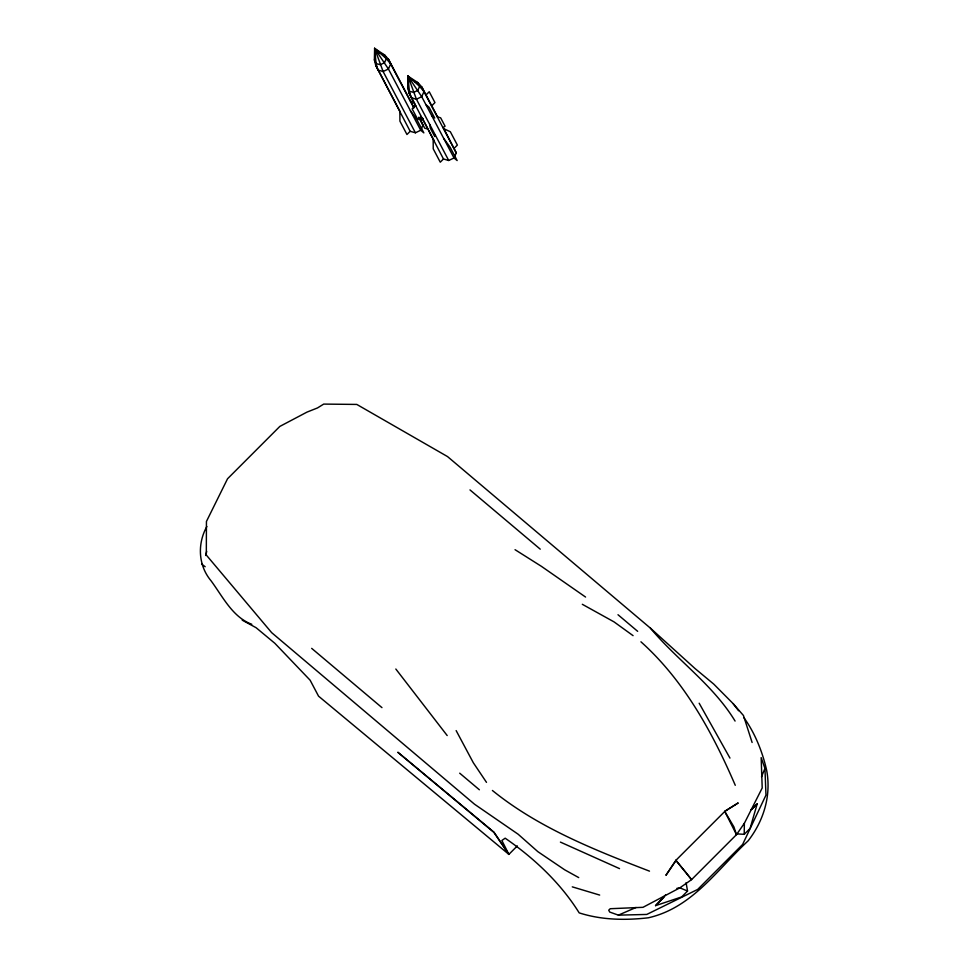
<?xml version="1.0" encoding="UTF-8"?>
<svg xmlns="http://www.w3.org/2000/svg" width="968" height="968" viewBox="0 0 968 968"><rect width="100%" height="100%" fill="white"/><g stroke="black" fill="none" stroke-linecap="round" stroke-linejoin="round"><path stroke-width="1.45" d="M735.874 833.835L744.21 834.331L744.368 823.284L762.203 787.988L761.163 757.605L764.95 768.423L765.966 795.127L742.637 844.435L697.686 889.435L646.757 914.445L618.37 915.147L609.719 912.05L608.727 910.186L610.227 908.722L642.994 907.318L679.875 887.837L691.551 879.646L736.491 834.646L744.368 823.284M410.408 110.727L416.809 119.536L423.839 132.87L420.717 130.269L415.417 132.785L410.166 131.297L375.753 65.413L374.386 59.834L374.628 48.4L384.623 54.982L388.555 59.338L413.989 107.569M454.161 148.285L457.368 145.079L450.338 131.745L443.864 128.744L456.279 152.908L454.028 157.966L448.716 160.482L443.477 158.982L409.065 93.097L407.685 87.519L407.927 76.085L417.934 82.667L421.866 87.023L437.802 117.273M205.664 555.487L206.692 551.349M750.926 809.744L757.17 803.924L750.079 828.463L744.21 834.331M206.874 526.483C197.23 543.677 198.15 565.433 211.036 580.776C222.64 596.457 232.586 617.233 251.801 624.275M761.514 776.76L764.95 768.423M421.286 129.01L422.968 125.223L420.85 120.601L422.992 118.459M435.431 135.278L434.741 136.536L430.324 128.163L429.707 124.412M676.438 859.85L665.911 875.314L675.894 860.322L725.286 810.942L738.221 802.932L724.754 811.414L736.491 834.646L733.877 826.841L724.754 811.414M686.082 882.695L687.546 891.056L681.678 896.925L655.554 905.649L665.536 894.976M415.345 105.633L412.138 108.84L417.861 119.693L421.068 116.487M426.029 94.937L429.235 91.73L434.959 102.584L431.752 105.79M410.166 131.297L406.959 134.504L399.929 121.169L399.869 111.756M443.477 158.982L440.271 162.188L433.24 148.854L433.168 139.44M242.23 620.173L256.084 627.7L274.803 643.26L310.135 680.214L318.545 696.161L508.878 854.381L517.336 845.899M655.554 905.649L664.084 897.106M751.846 809.26L757.17 803.924M420.269 119.802L422.351 118.302L428.074 129.155L424.686 128.175L419.483 117.987M442.993 127.715L445.062 126.203L440.646 117.83L437.27 116.85M618.37 915.147L636.036 907.476M676.898 888.358L679.875 887.837L687.546 891.056M381.828 54.184L384.623 54.982L386.317 58.673L390.673 63.961L413.844 107.908M415.139 81.869L417.934 82.667L419.628 86.37L423.972 91.645L456.279 152.908M572.282 886.857L599.676 895.073M649.504 871.152C594.63 849.989 538.51 827.846 492.409 790.481M560.399 842.1L619.532 868.611M410.553 101.059L414.437 102.85M582.312 604.298L614.027 621.88L633.072 635.649M578.707 877.589L564.719 869.833L537.833 851.646L518.134 834.222L474.538 804.226L271.645 632.636L206.317 555.051L206.438 521.462L227.541 478.773L279.837 426.416L306.977 412.114L317.504 407.939L323.699 404.092L356.793 404.43L447.531 456.581L650.435 628.171L695.024 668.537L713.743 684.098L733.175 703.675L743.46 715.521L752.112 742.492M515.049 549.691L541.427 566.353L585.567 597.05M201.671 564.114L205.168 566.728M425.896 104.605L429.018 107.206L434.741 118.06L431.619 115.47M469.988 489.917L540.253 549.171M617.995 614.728L637.67 631.33M311.684 648.366L381.961 707.632M459.691 773.178L479.378 789.779M421.866 87.023L423.972 91.645L421.721 96.703L416.421 99.22L411.17 97.72L409.379 91.222L407.927 76.085L419.628 86.37L417.825 90.411L413.578 92.42L409.379 91.222L407.685 87.519M448.716 160.482L416.421 99.22L407.927 76.085L410.831 78.783M379.468 52.889L374.628 48.4L376.08 63.537L377.871 70.035L383.11 71.523L388.422 69.006L390.673 63.961L388.555 59.338M640.937 641.808C684.073 680.431 712.63 732.691 735.269 785.302M650.435 628.171C677.358 660.466 713.041 684.727 735.075 721.063M395.827 669.021L447.192 735.559M733.175 703.675L738.584 710.742M744.005 717.796C755.028 733.236 762.3 751.398 766.559 769.85C771.496 795.2 763.837 820.622 748.179 840.793C716.998 869.748 692.253 907.815 648.342 917.797C625.134 920.447 601.612 920.06 579.191 912.885C560.557 882.961 534.046 858.168 505.163 838.191L501.872 840.49L508.878 854.381L493.825 832.311L397.8 752.233L494.043 832.25L508.878 854.381M443.719 138.424L450.108 147.221L457.15 160.555L454.028 157.966L421.721 96.703L407.927 76.085M486.493 782.362L473.316 762.736L456.146 730.598M699.162 703.216L729.957 758.089M409.065 93.097L416.059 106.359M428.776 130.486L434.366 141.098M418.757 117.237L422.968 125.223M420.717 130.269L388.422 69.006L374.628 48.4L375.245 51.352M415.417 132.785L383.11 71.523L374.628 48.4L386.317 58.673L384.514 62.714L380.267 64.735L376.08 63.537L374.386 59.834M375.753 65.413L400.329 112.022M686.965 873.789L675.894 860.322L691.551 879.646L686.965 873.789"/></g></svg>
